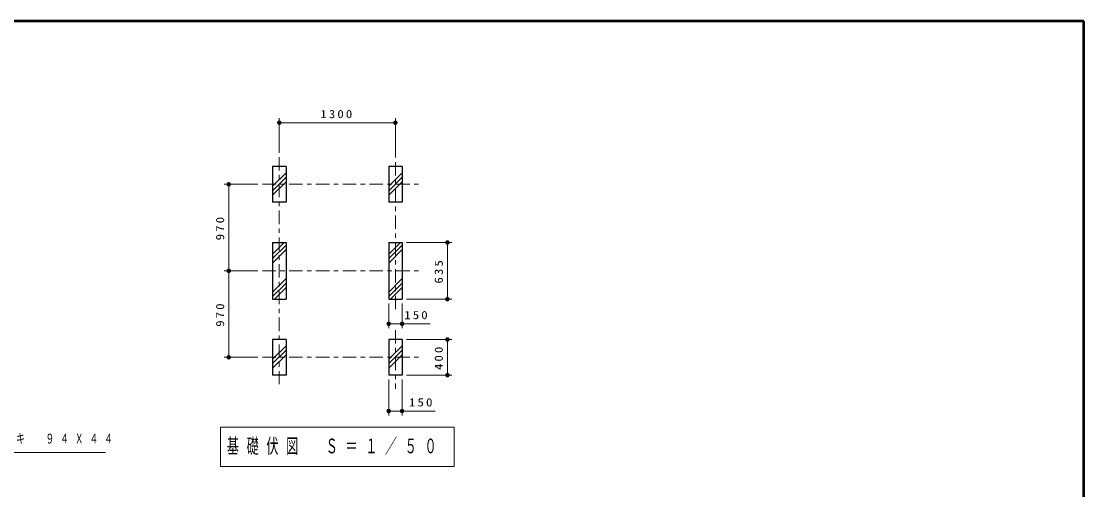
# Model space of a CAD drawing. Units: millimetres on the paper, with parts at other scales. Extents: x -365 to 10, y -38 to 257.
# Drawn here: x -238 to 0, y 151.9 to 257 of the extents above; entities that cross this region are included whole.
import ezdxf

# ---------------------------------------------------------------- set-up
doc = ezdxf.new("R2010")
doc.units = ezdxf.units.MM
doc.linetypes.add('USER2', pattern=[6, 3, -1, 1, -1])
doc.layers.add('LY_1', color=7, linetype='Continuous', lineweight=25)
doc.layers.add('LY_2', color=7, linetype='Continuous', lineweight=13)
doc.styles.add('ＭＳ ゴシック', font='')
doc.styles.get('ＭＳ ゴシック').set_extended_font_data('MS Gothic')

# ---------------------------------------------------------------- blocks, each defined once
blk = doc.blocks.new('filled_dot')
at = {"color": 0, "linetype": 'Continuous', "lineweight": -2, "const_width": 1.25}
blk.add_lwpolyline([(-0.625, 0, 1), (0.625, 0, 1)], format="xyb", close=True, dxfattribs=at)

msp = doc.modelspace()

# ---------------------------------------------------------------- linework, layer by layer
at = {"layer": 'LY_1', "lineweight": 13}
for p, q in [((-180.192, 227.513), (-180.192, 235.233)), ((-180.192, 234.233), (-154.192, 234.233)), ((-154.192, 226.413), (-154.192, 235.233)), ((-178.692, 222.982), (-181.692, 219.982)), ((-178.692, 221.992), (-181.692, 218.992)), ((-152.692, 222.982), (-155.692, 219.982)), ((-152.692, 221.992), (-155.692, 218.992)), ((-184.983, 220.413), (-192.521, 220.413)), ((-191.521, 201.013), (-191.521, 220.413)), ((-178.692, 221.002), (-181.692, 218.002)), ((-152.692, 221.002), (-155.692, 218.002)), ((-181.692, 204.746), (-179.075, 207.363)), ((-155.692, 204.746), (-153.075, 207.363)), ((-151.692, 207.363), (-141.546, 207.363)), ((-142.546, 207.363), (-142.546, 194.664)), ((-181.692, 203.756), (-178.692, 206.756)), ((-181.692, 202.766), (-178.692, 205.766)), ((-155.692, 203.756), (-152.692, 206.756)), ((-155.692, 202.766), (-152.692, 205.766)), ((-184.983, 201.013), (-192.521, 201.013)), ((-191.521, 181.613), (-191.521, 201.013)), ((-181.692, 196.261), (-178.692, 199.261)), ((-181.692, 195.271), (-178.692, 198.271)), ((-155.692, 196.261), (-152.692, 199.261)), ((-155.692, 195.271), (-152.692, 198.271)), ((-181.309, 194.664), (-178.692, 197.281)), ((-155.309, 194.664), (-152.692, 197.281)), ((-155.692, 193.664), (-155.692, 188.139)), ((-152.692, 193.664), (-152.692, 188.139)), ((-151.692, 194.664), (-141.546, 194.664)), ((-146.382, 189.139), (-155.692, 189.139)), ((-178.692, 184.182), (-181.692, 181.182)), ((-152.692, 184.182), (-155.692, 181.182)), ((-151.692, 185.613), (-141.546, 185.613)), ((-142.546, 185.613), (-142.546, 177.613)), ((-184.983, 181.613), (-192.521, 181.613)), ((-178.692, 183.192), (-181.692, 180.192)), ((-178.692, 182.202), (-181.692, 179.202)), ((-152.692, 183.192), (-155.692, 180.192)), ((-152.692, 182.202), (-155.692, 179.202)), ((-155.692, 176.613), (-155.692, 168.567)), ((-152.692, 176.613), (-152.692, 168.567)), ((-151.692, 177.613), (-141.546, 177.613)), ((-145.315, 169.567), (-155.692, 169.567)), ((-193.342, 165.934), (-193.342, 157.134)), ((-141.042, 165.934), (-193.342, 165.934)), ((-141.042, 157.134), (-141.042, 165.934)), ((-193.342, 157.134), (-141.042, 157.134))]:
    msp.add_line(p, q, dxfattribs=at)
at = {"layer": 'LY_1', "linetype": 'USER2', "lineweight": 13}
for p, q in [((-180.192, 226.513), (-180.192, 175.613)), ((-154.192, 225.413), (-154.192, 191.733)), ((-183.983, 220.413), (-148.899, 220.413)), ((-183.983, 201.013), (-148.899, 201.013)), ((-154.192, 187.704), (-154.192, 174.513)), ((-183.983, 181.613), (-148.899, 181.613))]:
    msp.add_line(p, q, dxfattribs=at)
at = {"layer": 'LY_1'}
for p, q in [((-178.692, 224.413), (-181.692, 224.413)), ((-181.692, 224.413), (-181.692, 216.413)), ((-178.692, 224.413), (-178.692, 216.413)), ((-152.692, 224.413), (-155.692, 224.413)), ((-155.692, 224.413), (-155.692, 216.413)), ((-152.692, 224.413), (-152.692, 216.413)), ((-178.692, 216.413), (-181.692, 216.413)), ((-152.692, 216.413), (-155.692, 216.413)), ((-181.692, 207.363), (-178.692, 207.363)), ((-181.692, 207.363), (-181.692, 194.664)), ((-178.692, 207.363), (-178.692, 194.664)), ((-155.692, 207.363), (-155.692, 194.664)), ((-155.692, 207.363), (-152.692, 207.363)), ((-152.692, 207.363), (-152.692, 194.664)), ((-181.692, 194.664), (-178.692, 194.664)), ((-155.692, 194.664), (-152.692, 194.664)), ((-178.692, 185.613), (-181.692, 185.613)), ((-181.692, 185.613), (-181.692, 177.613)), ((-178.692, 185.613), (-178.692, 177.613)), ((-152.692, 185.613), (-155.692, 185.613)), ((-155.692, 185.613), (-155.692, 177.613)), ((-152.692, 185.613), (-152.692, 177.613)), ((-178.692, 177.613), (-181.692, 177.613)), ((-152.692, 177.613), (-155.692, 177.613))]:
    msp.add_line(p, q, dxfattribs=at)
at = {"layer": 'LY_1', "lineweight": 13}
msp.add_lwpolyline([(-264.166, 169.149), (-255.276, 160.259), (-219.106, 160.259)], dxfattribs=at)
at = {"layer": 'LY_2', "lineweight": 50}
for p, q in [((0, 257), (-365, 257)), ((0, 0), (0, 257))]:
    msp.add_line(p, q, dxfattribs=at)

# ---------------------------------------------------------------- block references
at = {"layer": 'LY_1', "lineweight": 13, "xscale": 0.4, "yscale": 0.4}
for p in [(-180.192, 234.233), (-155.692, 189.139), (-155.692, 169.567)]:
    msp.add_blockref('filled_dot', p, dxfattribs=at)
for p, rotation in [((-154.192, 234.233), 180), ((-191.521, 220.413), 270), ((-142.546, 207.363), 270), ((-191.521, 201.013), 90), ((-191.521, 201.013), 270), ((-142.546, 194.664), 90), ((-152.692, 189.139), 180), ((-142.546, 185.613), 270), ((-191.521, 181.613), 90), ((-142.546, 177.613), 90), ((-152.692, 169.567), 180)]:
    msp.add_blockref('filled_dot', p, dxfattribs=dict(at, rotation=rotation))

# ---------------------------------------------------------------- texts
at = {"layer": 'LY_1', "style": 'ＭＳ ゴシック'}
for s, insert, char_height, attachment_point in [('\\T1.33;\\W1.15;1300', (-167.192, 235.233), 1.833, 8), ('\\T1.33;\\W1.15;150', (-149.351, 190.139), 1.833, 8), ('\\T1.33;\\W1.15;150', (-148.284, 170.567), 1.833, 8), ('\\T1.64;\\W0.65;天板：ヒノキ\u3000９４Ｘ４４', (-255.553, 163.259), 2.199, 4), ('\\T1.64;\\W0.6;基礎伏図\u3000Ｓ＝１／５０', (-191.942, 161.534), 3.299, 4)]:
    msp.add_mtext(s, dxfattribs=dict(at, insert=insert, char_height=char_height, attachment_point=attachment_point))
at = {"layer": 'LY_1', "char_height": 1.833, "attachment_point": 8, "rotation": 90, "style": 'ＭＳ ゴシック'}
for s, insert in [('\\T1.33;\\W1.15;970', (-192.521, 210.713)), ('\\T1.33;\\W1.15;635', (-143.546, 201.013)), ('\\T1.33;\\W1.15;970', (-192.521, 191.313)), ('\\T1.33;\\W1.15;400', (-143.546, 181.613))]:
    msp.add_mtext(s, dxfattribs=dict(at, insert=insert))

doc.saveas('drawing.dxf')
